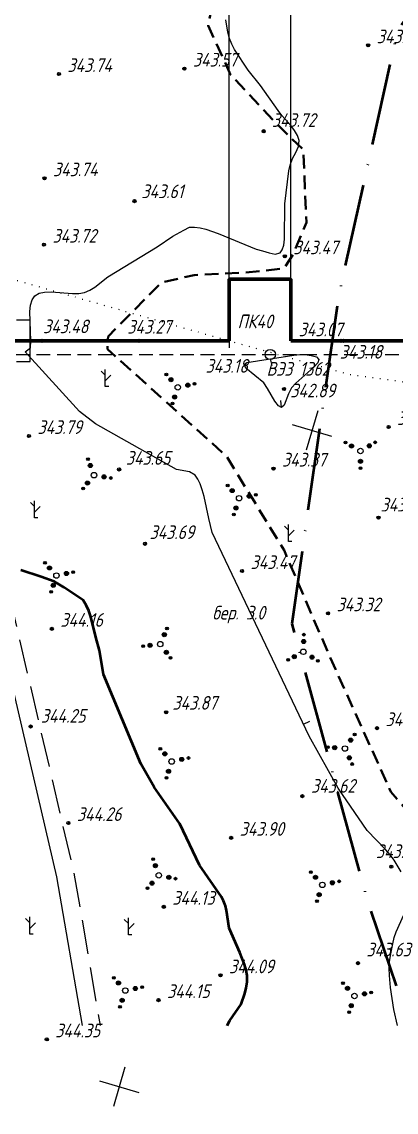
# Model space of a CAD drawing. Extents: x 27 to 1288, y -35 to 667.
# Drawn here: x 193 to 247.7, y 237.1 to 396.5 of the extents above; entities that cross this region are included whole.
import ezdxf
from ezdxf.enums import TextEntityAlignment as Align

# ---------------------------------------------------------------- set-up
doc = ezdxf.new("R2010")
doc.units = 0
for name, pattern in [('ACAD_ISO10W100', [18, 12, -3, 0, -3]), ('IZ_HIDDEN', [3, 2, -1]), ('ИИDash_50_20', [7, 5, -2]), ('ИИDot', [1, 0, -1])]:
    doc.linetypes.add(name, pattern=pattern)
for name, color, linetype, lineweight in [('ИИ_ГЕОСЕТКА_025', 3, 'Continuous', 25), ('ИИ_ГЕОФИЗИКА_025', 7, 'Continuous', 25), ('ИИ_ГИДРОЛОГИЯ_025', 150, 'Continuous', 25), ('ИИ_ГРАНИЦА_025', 7, 'Continuous', 25), ('ИИ_ДОРОГА_025', 7, 'Continuous', 25), ('ИИ_КОНТУР_025', 7, 'ИИDot', 25), ('ИИ_ОТМЕТКА_025', 7, 'Continuous', 25), ('ИИ_ПИКЕТАЖ_025', 7, 'Continuous', 25), ('ИИ_РЕЛЬЕФ_025', 34, 'Continuous', 25), ('ИИ_РЕЛЬЕФ_050', 34, 'Continuous', 50), ('ИИ_ТЕКСТ_025', 7, 'Continuous', 25), ('ИИ_ТРАССА_ТРУБ_025', 7, 'Continuous', 25), ('ИИ_УГОДЬЯ_025', 7, 'Continuous', 25)]:
    doc.layers.add(name, color=color, linetype=linetype, lineweight=lineweight)
doc.layers.add('ТХ-Л', color=140, linetype='Continuous')
doc.styles.add('VNIPISIMPLEXCUR', font='simplex.shx', dxfattribs={"width": 0.8, "oblique": 15})

# ---------------------------------------------------------------- blocks, each defined once
blk = doc.blocks.new('ИИ053952')
at = {"linetype": 'Continuous', "lineweight": 25}
h = blk.add_hatch(color=0, dxfattribs=at)
edge = h.paths.add_edge_path()
edge.add_arc((-1.31, 2.13), 0.2, 0, 360)
h = blk.add_hatch(color=0, dxfattribs=at)
edge = h.paths.add_edge_path()
edge.add_arc((-0.79, 1.28), 0.3, 0, 360)
h = blk.add_hatch(color=0, dxfattribs=at)
edge = h.paths.add_edge_path()
edge.add_arc((1.5, 0.04), 0.3, 0, 360)
h = blk.add_hatch(color=0, dxfattribs=at)
edge = h.paths.add_edge_path()
edge.add_arc((2.5, 0.07), 0.2, 0, 360)
h = blk.add_hatch(color=0, dxfattribs=at)
edge = h.paths.add_edge_path()
edge.add_arc((-0.71, -1.32), 0.3, 0, 360)
h = blk.add_hatch(color=0, dxfattribs=at)
edge = h.paths.add_edge_path()
edge.add_arc((-1.19, -2.2), 0.2, 0, 360)
at = {"color": 0, "linetype": 'Continuous', "lineweight": 25}
for centre, radius in [((-1.31, 2.13), 0.2), ((-0.79, 1.28), 0.3), ((0, 0), 0.4), ((1.5, 0.04), 0.3), ((2.5, 0.07), 0.2), ((-0.71, -1.32), 0.3), ((-1.19, -2.2), 0.2)]:
    blk.add_circle(centre, radius, dxfattribs=at)
blk = doc.blocks.new('PICKET')
at = {"color": 0, "linetype": 'Continuous', "lineweight": 25}
for p, q in [((-0.23, 0), (0.23, 0)), ((0, 0.23), (0, -0.23))]:
    blk.add_line(p, q, dxfattribs=at)
blk.add_circle((0, 0), 0.23, dxfattribs=at)
at = {"color": 0, "linetype": 'Continuous', "style": 'VNIPISIMPLEXCUR', "oblique": 15, "width": 0.8}
blk.add_attdef('OTMETKA', (1.25, 0.3), '', height=2, dxfattribs=at)
at = {"color": 8, "linetype": 'Continuous', "style": 'VNIPISIMPLEXCUR', "oblique": 15, "width": 0.8, "flags": 1}
blk.add_attdef('NOMER', (1.25, -2.7), '', height=2, dxfattribs=at)
blk = doc.blocks.new('ИИ05383')
at = {"color": 0, "linetype": 'Continuous', "lineweight": 25}
for points in [[(0, 1.66), (-0.59, 2.25)], [(0.5, 0), (0, 0), (0, 2.5)], [(0, 0.83), (0.83, 1.66)]]:
    blk.add_lwpolyline(points, dxfattribs=at)
blk = doc.blocks.new('ИИ15001')
at = {"color": 0, "linetype": 'Continuous', "lineweight": 25}
blk.add_lwpolyline([(0, 1), (0, -1)], dxfattribs=at)
at = {"color": 0, "linetype": 'Continuous', "lineweight": 25, "style": 'VNIPISIMPLEXCUR', "oblique": 15, "width": 0.8}
blk.add_attdef('STATIONING', text='', height=2, dxfattribs=at).set_placement((0, 2), align=Align.CENTER)
at = {"color": 7, "linetype": 'Continuous', "lineweight": 25, "style": 'VNIPISIMPLEXCUR', "oblique": 15, "width": 0.8}
blk.add_attdef('HEIGHT', text='', height=2, dxfattribs=at).set_placement((0, -2), align=Align.TOP_CENTER)
blk = doc.blocks.new('ИИ053296')
at = {"color": 0, "linetype": 'Continuous', "lineweight": 25}
blk.add_lwpolyline([(0, 0), (1, 0)], dxfattribs=at)
blk = doc.blocks.new('ИИ05012')
at = {"color": 0, "linetype": 'Continuous', "flags": 128}
for points in [[(0, 3), (0, -3)], [(-3, 0), (3, 0)]]:
    blk.add_lwpolyline(points, dxfattribs=at)
blk = doc.blocks.new('ИИ22001')
at = {"color": 0, "linetype": 'Continuous', "lineweight": 25}
blk.add_circle((0, 0), 0.75, dxfattribs=at)
at = {"color": 0, "linetype": 'Continuous', "style": 'VNIPISIMPLEXCUR', "oblique": 15, "width": 0.8}
blk.add_attdef('NUMBER', (1.7, -1), '', height=2, dxfattribs=at)

msp = doc.modelspace()

# ---------------------------------------------------------------- linework, layer by layer
at = {"layer": 'ИИ_ГЕОФИЗИКА_025', "linetype": 'IZ_HIDDEN', "flags": 128}
msp.add_lwpolyline([(120.134, 347.863), (299.105, 347.863), (438.723, 347.861)], dxfattribs=at)
at = {"layer": 'ИИ_ГИДРОЛОГИЯ_025', "linetype": 'IZ_HIDDEN', "lineweight": 40, "flags": 128}
msp.add_lwpolyline([(252.084, 437.807), (251.996, 434.35), (250.577, 428.5), (248.272, 421.941), (244.016, 416.357), (240.026, 414.053), (232.29, 410.922), (225.109, 407.111), (221.651, 402.856), (220.232, 395.943), (223.513, 388.763), (230.606, 381.229), (234.152, 377.773), (234.594, 367.179), (232.644, 362.482), (231.314, 360.443), (225.462, 359.823), (218.192, 359.468), (213.404, 358.405), (205.602, 350.516), (205.513, 348.655), (222.907, 332.994), (231.33, 319.256), (238.068, 303.568), (246.943, 283.95), (260.242, 268.173), (259.271, 256.711), (258.558, 249.648)], dxfattribs=at)
at = {"layer": 'ИИ_ГРАНИЦА_025', "color": 150, "linetype": 'ACAD_ISO10W100', "lineweight": 50, "flags": 128}
msp.add_lwpolyline([(288.821, 448.666), (282.063, 439.015), (273.403, 428.533), (247.959, 395.418), (239.294, 356.439), (232.445, 308.511), (243.558, 267.824), (247.736, 255.595)], dxfattribs=at)
at = {"layer": 'ИИ_ДОРОГА_025', "flags": 128}
msp.add_lwpolyline([(159.309, 449.864), (170.599, 389.382), (198.046, 271.511), (201.805, 249.789)], dxfattribs=at)
at = {"layer": 'ИИ_ДОРОГА_025', "linetype": 'ИИDash_50_20', "flags": 128}
msp.add_lwpolyline([(161.954, 449.864), (173.144, 389.916), (200.595, 272.028), (204.443, 249.789)], dxfattribs=at)
at = {"layer": 'ИИ_КОНТУР_025', "flags": 128}
msp.add_lwpolyline([(179.586, 362.252), (190.68, 359.151), (223.314, 349.863), (240.977, 344.944), (246.921, 344.147), (254.809, 343.025), (262.775, 342.803), (269.538, 345.376), (272.55, 347.133)], dxfattribs=at)
at = {"layer": 'ИИ_РЕЛЬЕФ_025', "elevation": 343.5}
for points in [[(248.434, 272.239), (247.42, 273.919), (246.863, 274.706), (246.234, 275.451), (243.483, 278.296), (239.263, 284.472), (235.015, 292.059), (220.812, 321.849), (220.315, 323.876), (219.625, 327.095), (219.366, 328.072), (219.074, 328.941), (218.738, 329.666), (218.348, 330.211), (217.51, 330.716), (215.624, 331.037), (203.735, 337.744), (201.415, 339.55), (193.493, 348.271), (194.253, 348.849), (194.287, 349.85), (194.152, 354.135), (194.252, 355.066), (194.487, 355.855), (194.896, 356.461), (195.509, 356.828), (196.318, 356.993), (197.266, 357.013), (200.385, 356.772), (201.329, 356.782), (202.131, 356.932), (202.934, 357.281), (203.638, 357.724), (205.58, 359.212), (212.768, 363.595), (215.079, 365.152), (216.685, 366.052), (217.507, 366.461), (218.25, 366.476), (219.047, 366.377), (219.891, 366.179), (221.683, 365.566), (227.266, 363.288), (228.195, 363.036), (229.162, 362.712), (230.052, 362.534), (230.749, 362.721), (231.074, 363.17), (231.273, 363.856), (231.376, 364.725), (231.458, 369.888), (232.025, 374.7), (232.205, 375.564), (232.577, 376.529), (233.056, 377.418), (233.419, 378.281), (233.534, 379.165), (233.311, 379.884), (232.878, 380.609), (232.306, 381.337), (231.021, 382.796), (230.448, 383.524), (227.907, 387.184), (226.099, 389.458), (224.067, 392.438), (223.675, 393.235), (223.369, 394.084), (223.131, 394.966), (222.805, 396.792)], [(247.901, 249.79), (247.387, 252.128), (246.887, 255.321), (246.727, 257.082), (246.709, 258.139), (246.761, 259.098), (246.872, 259.992), (247.225, 261.719), (247.443, 262.619), (247.719, 263.475), (249.3, 266.935)]]:
    msp.add_lwpolyline(points, dxfattribs=at)
at = {"layer": 'ИИ_РЕЛЬЕФ_025', "elevation": 343}
msp.add_lwpolyline([(228.353, 343.741), (225.746, 345.891), (225.483, 346.401), (225.896, 346.674), (232.746, 347.785), (233.643, 347.857), (234.402, 347.844), (235.316, 347.727), (236.066, 347.509), (236.428, 347.129), (236.249, 346.647), (235.667, 346.006), (233.067, 343.693), (232.434, 342.982), (231.992, 342.129), (231.354, 340.466), (230.97, 340.142), (230.508, 340.38), (229.993, 341.04), (228.892, 342.901)], close=True, dxfattribs=at)
at = {"layer": 'ИИ_РЕЛЬЕФ_050', "elevation": 344}
msp.add_lwpolyline([(223.025, 249.79), (223.377, 250.493), (225.041, 252.901), (225.604, 254.463), (225.805, 255.29), (225.916, 256.154), (225.912, 257.061), (225.791, 257.85), (225.562, 258.682), (224.881, 260.436), (223.319, 264.023), (222.923, 266.568), (222.757, 267.272), (222.475, 267.973), (222.173, 268.587), (218.971, 273.233), (216.107, 279.255), (212.356, 284.601), (210.382, 288.038), (204.93, 301.106), (204.351, 304.602), (203.823, 306.539), (203.076, 309.508), (202.767, 310.412), (202.396, 311.23), (201.947, 311.937), (199.161, 313.794), (197.725, 314.662), (195.824, 315.363), (192.838, 316.353)], dxfattribs=at)
at = {"layer": 'ИИ_ТРАССА_ТРУБ_025', "color": 4}
for points in [[(120.134, 349.863), (223.314, 349.863)], [(232.314, 349.863), (299.105, 349.863), (365.314, 349.862)]]:
    msp.add_lwpolyline(points, dxfattribs=at)
at = {"layer": 'ТХ-Л'}
for p, q in [((223.314, 358.863, 342.96), (223.314, 517.987, 342.96)), ((232.314, 358.863, 342.96), (232.314, 496.072, 342.96)), ((194.182, 352.863, 343.57), (192.182, 352.863, 343.57)), ((194.182, 346.863, 343.57), (194.182, 352.863, 343.57)), ((192.182, 346.863, 343.57), (194.182, 346.863, 343.57))]:
    msp.add_line(p, q, dxfattribs=at)
at = {"layer": 'ТХ-Л', "lineweight": 70, "ltscale": 100, "elevation": 342.96}
msp.add_lwpolyline([(223.314, 349.863), (223.314, 358.863), (232.314, 358.863), (232.314, 349.863)], dxfattribs=at)
at = {"layer": 'ТХ-Л', "lineweight": 70, "ltscale": 100}
for points in [[(123.314, 349.863), (223.314, 349.863)], [(232.314, 349.863), (365.314, 349.863)]]:
    msp.add_lwpolyline(points, dxfattribs=at)

# ---------------------------------------------------------------- block references
at = {"layer": 'ИИ_ГЕОСЕТКА_025', "rotation": 343.6268088678422}
for p in [(235.41, 336.767), (207.221, 240.822)]:
    msp.add_blockref('ИИ05012', p, dxfattribs=at)
at = {"layer": 'ИИ_ГЕОФИЗИКА_025'}
ref = msp.add_blockref('ИИ22001', (229.314, 347.863), dxfattribs=dict(at, rotation=359.9998644233977))
ref.add_attrib('NUMBER', 'ВЭЗ 1362', (228.779, 344.763), dxfattribs={"layer": '0', "color": 0, "height": 2, "style": 'VNIPISIMPLEXCUR', "oblique": 15, "width": 0.8})
at = {"layer": 'ИИ_ОТМЕТКА_025', "rotation": 359.9998644233977}
for p, values in [((243.636, 393.071, 343.36), {'OTMETKA': '343.36'}), ((198.407, 388.87, 343.74), {'OTMETKA': '343.74'}), ((216.754, 389.661, 343.57), {'OTMETKA': '343.57'}), ((196.295, 373.628, 343.74), {'OTMETKA': '343.74'}), ((196.224, 363.914, 343.72), {'OTMETKA': '343.72'}), ((231.442, 362.223, 343.47), {'OTMETKA': '343.47'}), ((246.613, 337.258, 343.21), {'OTMETKA': '343.21'}), ((194.031, 335.948, 343.79), {'OTMETKA': '343.79'}), ((229.789, 331.185, 343.37), {'OTMETKA': '343.37'}), ((225.189, 316.204, 343.47), {'OTMETKA': '343.47'}), ((237.759, 310.03, 343.32), {'OTMETKA': '343.32'}), ((197.372, 307.763, 344.16), {'OTMETKA': '344.16'}), ((244.914, 293.232, 343.24), {'OTMETKA': '343.24'}), ((199.786, 279.371, 344.26), {'OTMETKA': '344.26'}), ((223.593, 277.213, 343.9), {'OTMETKA': '343.90'}), ((213.739, 267.121, 344.13), {'OTMETKA': '344.13'}), ((222.039, 257.109, 344.09), {'OTMETKA': '344.09'}), ((212.974, 253.484, 344.15), {'OTMETKA': '344.15'}), ((196.631, 247.738, 344.35), {'OTMETKA': '344.35'})]:
    msp.add_blockref('PICKET', p, dxfattribs=at).add_auto_attribs(values)
at = {"layer": 'ИИ_ОТМЕТКА_025'}
ref = msp.add_blockref('PICKET', (228.355, 380.509, 343.72), dxfattribs=dict(at, rotation=359.9998644233977))
ref.add_attrib('OTMETKA', '343.72', (229.542, 381.14, 343.72), dxfattribs={"layer": '0', "color": 0, "linetype": 'Continuous', "height": 2, "rotation": 359.99986, "style": 'VNIPISIMPLEXCUR', "oblique": 15, "width": 0.8})
ref = msp.add_blockref('PICKET', (209.458, 370.292, 343.61), dxfattribs=dict(at, rotation=359.9998644233977))
ref.add_attrib('OTMETKA', '343.61', (210.471, 370.72, 343.61), dxfattribs={"layer": '0', "color": 0, "linetype": 'Continuous', "height": 2, "rotation": 359.99986, "style": 'VNIPISIMPLEXCUR', "oblique": 15, "width": 0.8})
ref = msp.add_blockref('PICKET', (195.978, 349.863, 343.48), dxfattribs=dict(at, rotation=359.9998644233977))
ref.add_attrib('OTMETKA', '343.48', (196.1, 350.979, 343.48), dxfattribs={"layer": '0', "color": 0, "linetype": 'Continuous', "height": 2, "rotation": 359.99986, "style": 'VNIPISIMPLEXCUR', "oblique": 15, "width": 0.8})
ref = msp.add_blockref('PICKET', (210.161, 349.863, 343.27), dxfattribs=dict(at, rotation=359.9998644233977))
ref.add_attrib('OTMETKA', '343.27', (208.412, 350.918, 343.27), dxfattribs={"layer": '0', "color": 0, "linetype": 'Continuous', "height": 2, "rotation": 359.99986, "style": 'VNIPISIMPLEXCUR', "oblique": 15, "width": 0.8})
ref = msp.add_blockref('PICKET', (239.676, 349.863, 343.07), dxfattribs=dict(at, rotation=359.9998644233977))
ref.add_attrib('OTMETKA', '343.07', (233.47, 350.531, 343.07), dxfattribs={"layer": '0', "color": 0, "linetype": 'Continuous', "height": 2, "rotation": 359.99986, "style": 'VNIPISIMPLEXCUR', "oblique": 15, "width": 0.8})
ref = msp.add_blockref('PICKET', (240.039, 349.863, 343.18), dxfattribs=dict(at, rotation=359.9998644233977))
ref.add_attrib('OTMETKA', '343.18', (239.478, 347.257, 343.18), dxfattribs={"layer": '0', "color": 0, "linetype": 'Continuous', "height": 2, "rotation": 359.99986, "style": 'VNIPISIMPLEXCUR', "oblique": 15, "width": 0.8})
ref = msp.add_blockref('PICKET', (231.325, 342.834, 342.89), dxfattribs=dict(at, rotation=359.9998644233977))
ref.add_attrib('OTMETKA', '342.89', (232.247, 341.601, 342.89), dxfattribs={"layer": '0', "color": 0, "linetype": 'Continuous', "height": 2, "rotation": 359.99986, "style": 'VNIPISIMPLEXCUR', "oblique": 15, "width": 0.8})
ref = msp.add_blockref('PICKET', (207.209, 331.065, 343.65), dxfattribs=dict(at, rotation=359.9998644233977))
ref.add_attrib('OTMETKA', '343.65', (208.196, 331.749, 343.65), dxfattribs={"layer": '0', "color": 0, "linetype": 'Continuous', "height": 2, "rotation": 359.99986, "style": 'VNIPISIMPLEXCUR', "oblique": 15, "width": 0.8})
ref = msp.add_blockref('PICKET', (245.144, 324.026, 343.17), dxfattribs=dict(at, rotation=359.9998644233977))
ref.add_attrib('OTMETKA', '343.17', (245.431, 324.909, 343.17), dxfattribs={"layer": '0', "color": 0, "linetype": 'Continuous', "height": 2, "rotation": 359.99986, "style": 'VNIPISIMPLEXCUR', "oblique": 15, "width": 0.8})
ref = msp.add_blockref('PICKET', (210.999, 320.196, 343.69), dxfattribs=dict(at, rotation=359.9998644233977))
ref.add_attrib('OTMETKA', '343.69', (211.663, 320.893, 343.69), dxfattribs={"layer": '0', "color": 0, "linetype": 'Continuous', "height": 2, "rotation": 359.99986, "style": 'VNIPISIMPLEXCUR', "oblique": 15, "width": 0.8})
ref = msp.add_blockref('PICKET', (214.091, 295.565, 343.87), dxfattribs=dict(at, rotation=359.9998644233977))
ref.add_attrib('OTMETKA', '343.87', (215.008, 295.936, 343.87), dxfattribs={"layer": '0', "color": 0, "linetype": 'Continuous', "height": 2, "rotation": 359.99986, "style": 'VNIPISIMPLEXCUR', "oblique": 15, "width": 0.8})
ref = msp.add_blockref('PICKET', (194.266, 293.477, 344.25), dxfattribs=dict(at, rotation=359.9998644233977))
ref.add_attrib('OTMETKA', '344.25', (195.764, 294.041, 344.25), dxfattribs={"layer": '0', "color": 0, "linetype": 'Continuous', "height": 2, "rotation": 359.99986, "style": 'VNIPISIMPLEXCUR', "oblique": 15, "width": 0.8})
ref = msp.add_blockref('PICKET', (234.01, 283.293, 343.62), dxfattribs=dict(at, rotation=359.9998644233977))
ref.add_attrib('OTMETKA', '343.62', (235.28, 283.803, 343.62), dxfattribs={"layer": '0', "color": 0, "linetype": 'Continuous', "height": 2, "rotation": 359.99986, "style": 'VNIPISIMPLEXCUR', "oblique": 15, "width": 0.8})
ref = msp.add_blockref('PICKET', (247.007, 272.989, 343.53), dxfattribs=dict(at, rotation=359.9998644233977))
ref.add_attrib('OTMETKA', '343.53', (244.765, 274.246, 343.53), dxfattribs={"layer": '0', "color": 0, "linetype": 'Continuous', "height": 2, "rotation": 359.99986, "style": 'VNIPISIMPLEXCUR', "oblique": 15, "width": 0.8})
ref = msp.add_blockref('PICKET', (242.147, 258.879, 343.63), dxfattribs=dict(at, rotation=359.9998644233977))
ref.add_attrib('OTMETKA', '343.63', (243.369, 259.869, 343.63), dxfattribs={"layer": '0', "color": 0, "linetype": 'Continuous', "height": 2, "rotation": 359.99986, "style": 'VNIPISIMPLEXCUR', "oblique": 15, "width": 0.8})
at = {"layer": 'ИИ_ПИКЕТАЖ_025', "color": 4}
ref = msp.add_blockref('ИИ15001', (223.314, 349.863, 342.96), dxfattribs=dict(at, rotation=359.9999996478422))
ref.add_attrib('STATIONING', 'ПК40', dxfattribs={"layer": '0', "color": 0, "linetype": 'Continuous', "lineweight": 25, "height": 2, "rotation": 360, "style": 'VNIPISIMPLEXCUR', "oblique": 15, "width": 0.8}).set_placement((227.109, 351.704, 171.48), align=Align.CENTER)
ref.add_attrib('HEIGHT', '343.18', dxfattribs={"layer": '0', "color": 7, "linetype": 'Continuous', "lineweight": 25, "height": 2, "rotation": 360, "style": 'VNIPISIMPLEXCUR', "oblique": 15, "width": 0.8}).set_placement((222.946, 347.203, 171.48), align=Align.TOP_CENTER)
at = {"layer": 'ИИ_РЕЛЬЕФ_025'}
for p, rotation in [((229.321, 347.229, 343), 284.0414147406784), ((230.97, 340.142, 343), 96.56485119253126), ((234.174, 293.822, 343.5), 25.48938876999998)]:
    msp.add_blockref('ИИ053296', p, dxfattribs=dict(at, rotation=rotation))
at = {"layer": 'ИИ_УГОДЬЯ_025'}
for name, p, rotation in [('ИИ05383', (205.189, 343.187), 359.9998644233977), ('ИИ053952', (215.788, 343.071), 10.27661536718861), ('ИИ053952', (242.494, 333.756), 148.8817617708455), ('ИИ053952', (203.533, 330.226), 348.9109537460679), ('ИИ053952', (224.754, 326.854), 10.27661536718861), ('ИИ05383', (194.828, 323.984), 359.9998644233977), ('ИИ05383', (231.971, 320.522), 359.9998644233977), ('ИИ053952', (198.041, 315.55), 10.27661536718861), ('ИИ053952', (213.223, 305.525), 305.0382969215186), ('ИИ053952', (234.15, 304.408), 86.41611790303186), ('ИИ053952', (240.225, 290.258), 173.6570260512622), ('ИИ053952', (214.903, 288.364), 10.27661536718861), ('ИИ053952', (213.009, 271.72), 107.3897263724703), ('ИИ053952', (236.928, 270.329), 10.27661536718861), ('ИИ05383', (194.135, 263.141), 359.9998644233977), ('ИИ05383', (208.561, 263.026), 359.9998644233977), ('ИИ053952', (208.119, 254.877), 10.27661536718861), ('ИИ053952', (241.619, 254.091), 10.27661536718861)]:
    msp.add_blockref(name, p, dxfattribs=dict(at, rotation=rotation))

# ---------------------------------------------------------------- texts
at = {"layer": 'ИИ_ТЕКСТ_025', "style": 'VNIPISIMPLEXCUR', "oblique": 15, "width": 0.8}
msp.add_text('бер. 3.0', height=2, rotation=359.99764, dxfattribs=at).set_placement((220.838, 309.121))

doc.saveas('drawing.dxf')
